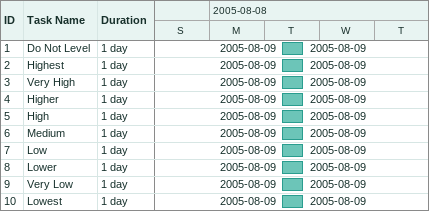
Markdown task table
| ID | Task | Duration | Start | Finish |
|---|---|---|---|---|
| 1 | Do Not Level | 1d | 2005-08-09 | 2005-08-09 |
| 2 | Highest | 1d | 2005-08-09 | 2005-08-09 |
| 3 | Very High | 1d | 2005-08-09 | 2005-08-09 |
| 4 | Higher | 1d | 2005-08-09 | 2005-08-09 |
| 5 | High | 1d | 2005-08-09 | 2005-08-09 |
| 6 | Medium | 1d | 2005-08-09 | 2005-08-09 |
| 7 | Low | 1d | 2005-08-09 | 2005-08-09 |
| 8 | Lower | 1d | 2005-08-09 | 2005-08-09 |
| 9 | Very Low | 1d | 2005-08-09 | 2005-08-09 |
| 10 | Lowest | 1d | 2005-08-09 | 2005-08-09 |
